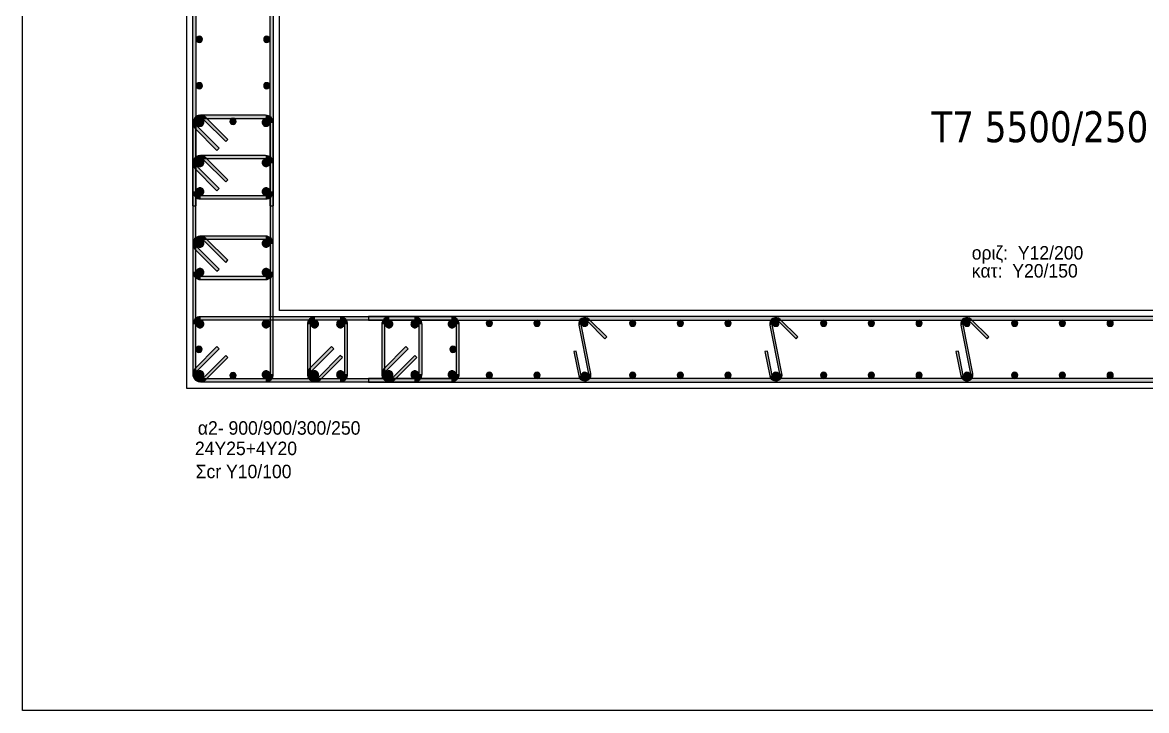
# Model space of a CAD drawing. Header units: millimetres. Extents: x -2171 to 1563, y -1758 to -1505.
# Drawn here: x -951.7 to -933.56, y -1630.29 to -1619.2 of the extents above; entities that cross this region are included whole.
import ezdxf

# ---------------------------------------------------------------- set-up
doc = ezdxf.new("R2010")
doc.units = ezdxf.units.MM
for name, color, linetype in [('-S_TEXT', 3, 'Continuous'), ('Col_Det', 7, 'Continuous'), ('Col_Det_Fill', 7, 'Continuous'), ('pinakaki', 153, 'Continuous')]:
    doc.layers.add(name, color=color, linetype=linetype)
doc.styles.add('S1Arl22_b_934_161', font='arial.ttf', dxfattribs={"width": 0.933629, "height": 0.002175})
doc.styles.get("Standard").update_dxf_attribs({"font": 'tahoma.ttf'})

msp = doc.modelspace()

# ---------------------------------------------------------------- hatches: boundary and pattern name
at = {"layer": 'Col_Det_Fill'}
for color, points in [(252, [(-948.8983, -1611.5299), (-948.9583, -1611.5299), (-948.9583, -1622.1537), (-948.8983, -1622.1537)]), (252, [(-947.7083, -1622.1537), (-947.6483, -1622.1537), (-947.6483, -1611.5299), (-947.7083, -1611.5299)]), (133, [(-948.8483, -1619.5165, 0.4142136), (-948.7983, -1619.4665, 0.4142136), (-948.8483, -1619.4165, 0.4142136), (-948.8983, -1619.4665, 0.4142136)]), (133, [(-947.7583, -1619.5165, 0.4142136), (-947.7083, -1619.4665, 0.4142136), (-947.7583, -1619.4165, 0.4142136), (-947.8083, -1619.4665, 0.4142136)]), (133, [(-948.8483, -1620.2664, 0.4142136), (-948.7983, -1620.2164, 0.4142136), (-948.8483, -1620.1664, 0.4142136), (-948.8983, -1620.2164, 0.4142136)]), (133, [(-947.7583, -1620.2664, 0.4142136), (-947.7083, -1620.2164, 0.4142136), (-947.7583, -1620.1664, 0.4142136), (-947.8083, -1620.2164, 0.4142136)]), (252, [(-948.7753, -1620.7638), (-948.74, -1620.7284, 0.6681786), (-948.9533, -1620.8168), (-948.9033, -1620.8168, -0.6681786)]), (252, [(-948.8283, -1620.7418), (-948.8283, -1620.6918, 0.6681786), (-948.9167, -1620.9052), (-948.8814, -1620.8698, -0.6681786)]), (56, [(-948.8997, -1620.808, 0.4142136), (-948.8372, -1620.8705, 0.4142136), (-948.7747, -1620.808, 0.4142136), (-948.8372, -1620.7455, 0.4142136)]), (252, [(-947.7783, -1620.7418), (-947.7783, -1620.6918), (-948.8283, -1620.6918), (-948.8283, -1620.7418)]), (252, [(-948.4218, -1621.1173), (-948.3864, -1621.082), (-948.74, -1620.7284), (-948.7753, -1620.7638)]), (133, [(-948.3533, -1620.7918, 0.4142136), (-948.3033, -1620.8418, 0.4142136), (-948.2533, -1620.7918, 0.4142136), (-948.3033, -1620.7418, 0.4142136)]), (56, [(-947.832, -1620.808, 0.4142136), (-947.7695, -1620.8705, 0.4142136), (-947.707, -1620.808, 0.4142136), (-947.7695, -1620.7455, 0.4142136)]), (252, [(-947.7033, -1620.8168), (-947.6533, -1620.8168, 0.4142136), (-947.7783, -1620.6918), (-947.7783, -1620.7418, -0.4142136)]), (252, [(-948.9033, -1620.8168), (-948.9533, -1620.8168), (-948.9533, -1624.8668), (-948.9033, -1624.8668)]), (252, [(-948.8814, -1620.8698), (-948.9167, -1620.9052), (-948.5632, -1621.2587), (-948.5278, -1621.2234)]), (252, [(-947.7033, -1624.8668), (-947.6533, -1624.8668), (-947.6533, -1620.8168), (-947.7033, -1620.8168)]), (252, [(-948.7753, -1621.4138), (-948.74, -1621.3784, 0.6681786), (-948.9533, -1621.4668), (-948.9033, -1621.4668, -0.6681786)]), (252, [(-948.8283, -1621.3918), (-948.8283, -1621.3418, 0.6681786), (-948.9167, -1621.5552), (-948.8814, -1621.5198, -0.6681786)]), (252, [(-948.9033, -1621.4668), (-948.9533, -1621.4668), (-948.9533, -1621.9168), (-948.9033, -1621.9168)]), (56, [(-948.8997, -1621.458, 0.4142136), (-948.8372, -1621.5205, 0.4142136), (-948.7747, -1621.458, 0.4142136), (-948.8372, -1621.3955, 0.4142136)]), (252, [(-947.7783, -1621.3918), (-947.7783, -1621.3418), (-948.8283, -1621.3418), (-948.8283, -1621.3918)]), (252, [(-948.4218, -1621.7673), (-948.3864, -1621.732), (-948.74, -1621.3784), (-948.7753, -1621.4138)]), (56, [(-947.832, -1621.458, 0.4142136), (-947.7695, -1621.5205, 0.4142136), (-947.707, -1621.458, 0.4142136), (-947.7695, -1621.3955, 0.4142136)]), (252, [(-947.7033, -1621.4668), (-947.6533, -1621.4668, 0.4142136), (-947.7783, -1621.3418), (-947.7783, -1621.3918, -0.4142136)]), (252, [(-947.7033, -1621.9168), (-947.6533, -1621.9168), (-947.6533, -1621.4668), (-947.7033, -1621.4668)]), (252, [(-948.8814, -1621.5198), (-948.9167, -1621.5552), (-948.5632, -1621.9087), (-948.5278, -1621.8734)]), (252, [(-948.9033, -1621.9168), (-948.9533, -1621.9168, 0.4142136), (-948.8283, -1622.0418), (-948.8283, -1621.9918, -0.4142136)]), (56, [(-948.8997, -1621.9256, 0.4142136), (-948.8372, -1621.9881, 0.4142136), (-948.7747, -1621.9256, 0.4142136), (-948.8372, -1621.8631, 0.4142136)]), (252, [(-948.8283, -1621.9918), (-948.8283, -1622.0418), (-947.7783, -1622.0418), (-947.7783, -1621.9918)]), (56, [(-947.832, -1621.9256, 0.4142136), (-947.7695, -1621.9881, 0.4142136), (-947.707, -1621.9256, 0.4142136), (-947.7695, -1621.8631, 0.4142136)]), (252, [(-947.7783, -1621.9918), (-947.7783, -1622.0418, 0.4142136), (-947.6533, -1621.9168), (-947.7033, -1621.9168, -0.4142136)]), (252, [(-948.7753, -1622.7138), (-948.74, -1622.6784, 0.6681786), (-948.9533, -1622.7668), (-948.9033, -1622.7668, -0.6681786)]), (252, [(-948.8283, -1622.6918), (-948.8283, -1622.6418, 0.6681786), (-948.9167, -1622.8552), (-948.8814, -1622.8198, -0.6681786)]), (56, [(-948.8997, -1622.758, 0.4142136), (-948.8372, -1622.8205, 0.4142136), (-948.7747, -1622.758, 0.4142136), (-948.8372, -1622.6955, 0.4142136)]), (252, [(-947.7783, -1622.6918), (-947.7783, -1622.6418), (-948.8283, -1622.6418), (-948.8283, -1622.6918)]), (252, [(-948.4218, -1623.0673), (-948.3864, -1623.032), (-948.74, -1622.6784), (-948.7753, -1622.7138)]), (56, [(-947.832, -1622.758, 0.4142136), (-947.7695, -1622.8205, 0.4142136), (-947.707, -1622.758, 0.4142136), (-947.7695, -1622.6955, 0.4142136)]), (252, [(-947.7033, -1622.7668), (-947.6533, -1622.7668, 0.4142136), (-947.7783, -1622.6418), (-947.7783, -1622.6918, -0.4142136)]), (252, [(-948.9033, -1622.7668), (-948.9533, -1622.7668), (-948.9533, -1623.2168), (-948.9033, -1623.2168)]), (252, [(-948.8814, -1622.8198), (-948.9167, -1622.8552), (-948.5632, -1623.2087), (-948.5278, -1623.1734)]), (252, [(-947.7033, -1623.2168), (-947.6533, -1623.2168), (-947.6533, -1622.7668), (-947.7033, -1622.7668)]), (252, [(-948.9033, -1623.2168), (-948.9533, -1623.2168, 0.4142136), (-948.8283, -1623.3418), (-948.8283, -1623.2918, -0.4142136)]), (56, [(-948.8997, -1623.2256, 0.4142136), (-948.8372, -1623.2881, 0.4142136), (-948.7747, -1623.2256, 0.4142136), (-948.8372, -1623.1631, 0.4142136)]), (56, [(-947.832, -1623.2256, 0.4142136), (-947.7695, -1623.2881, 0.4142136), (-947.707, -1623.2256, 0.4142136), (-947.7695, -1623.1631, 0.4142136)]), (252, [(-947.7783, -1623.2918), (-947.7783, -1623.3418, 0.4142136), (-947.6533, -1623.2168), (-947.7033, -1623.2168, -0.4142136)]), (252, [(-948.8283, -1623.2918), (-948.8283, -1623.3418), (-947.7783, -1623.3418), (-947.7783, -1623.2918)]), (252, [(-948.8283, -1623.9918), (-948.8283, -1623.9418, 0.4142136), (-948.9533, -1624.0668), (-948.9033, -1624.0668, -0.4142136)]), (56, [(-948.8997, -1624.058, 0.4142136), (-948.8372, -1624.1205, 0.4142136), (-948.7747, -1624.058, 0.4142136), (-948.8372, -1623.9955, 0.4142136)]), (252, [(-944.7783, -1623.9918), (-944.7783, -1623.9418), (-948.8283, -1623.9418), (-948.8283, -1623.9918)]), (56, [(-947.832, -1624.058, 0.4142136), (-947.7695, -1624.1205, 0.4142136), (-947.707, -1624.058, 0.4142136), (-947.7695, -1623.9955, 0.4142136)]), (252, [(-946.9783, -1623.9918), (-946.9783, -1623.9418, 0.4142136), (-947.1033, -1624.0668), (-947.0533, -1624.0668, -0.4142136)]), (56, [(-947.0497, -1624.058, 0.4142136), (-946.9872, -1624.1205, 0.4142136), (-946.9247, -1624.058, 0.4142136), (-946.9872, -1623.9955, 0.4142136)]), (252, [(-946.5783, -1623.9918), (-946.5783, -1623.9418), (-946.9783, -1623.9418), (-946.9783, -1623.9918)]), (56, [(-946.632, -1624.058, 0.4142136), (-946.5695, -1624.1205, 0.4142136), (-946.507, -1624.058, 0.4142136), (-946.5695, -1623.9955, 0.4142136)]), (252, [(-946.5033, -1624.0668), (-946.4533, -1624.0668, 0.4142136), (-946.5783, -1623.9418), (-946.5783, -1623.9918, -0.4142136)]), (252, [(-924.4914, -1623.9968), (-924.4914, -1623.9368), (-946.1153, -1623.9368), (-946.1153, -1623.9968)]), (252, [(-945.7783, -1623.9918), (-945.7783, -1623.9418, 0.4142136), (-945.9033, -1624.0668), (-945.8533, -1624.0668, -0.4142136)]), (56, [(-945.8497, -1624.058, 0.4142136), (-945.7872, -1624.1205, 0.4142136), (-945.7247, -1624.058, 0.4142136), (-945.7872, -1623.9955, 0.4142136)]), (252, [(-945.3783, -1623.9918), (-945.3783, -1623.9418), (-945.7783, -1623.9418), (-945.7783, -1623.9918)]), (56, [(-945.432, -1624.058, 0.4142136), (-945.3695, -1624.1205, 0.4142136), (-945.307, -1624.058, 0.4142136), (-945.3695, -1623.9955, 0.4142136)]), (252, [(-945.3033, -1624.0668), (-945.2533, -1624.0668, 0.4142136), (-945.3783, -1623.9418), (-945.3783, -1623.9918, -0.4142136)]), (56, [(-944.832, -1624.058, 0.4142136), (-944.7695, -1624.1205, 0.4142136), (-944.707, -1624.058, 0.4142136), (-944.7695, -1623.9955, 0.4142136)]), (252, [(-944.7033, -1624.0668), (-944.6533, -1624.0668, 0.4142136), (-944.7783, -1623.9418), (-944.7783, -1623.9918, -0.4142136)]), (133, [(-944.2174, -1624.0468, 0.4142136), (-944.1674, -1624.0968, 0.4142136), (-944.1174, -1624.0468, 0.4142136), (-944.1674, -1623.9968, 0.4142136)]), (133, [(-943.4467, -1624.0468, 0.4142136), (-943.3967, -1624.0968, 0.4142136), (-943.3467, -1624.0468, 0.4142136), (-943.3967, -1623.9968, 0.4142136)]), (252, [(-942.7239, -1624.0763), (-942.6847, -1624.0685, -0.741663), (-942.5834, -1624.0144), (-942.5552, -1623.9861, 0.741663)]), (133, [(-942.6759, -1624.0468, 0.4142136), (-942.6259, -1624.0968, 0.4142136), (-942.5759, -1624.0468, 0.4142136), (-942.6259, -1623.9968, 0.4142136)]), (252, [(-942.5552, -1623.9861), (-942.5834, -1624.0144), (-942.3006, -1624.2972), (-942.2723, -1624.2689)]), (133, [(-941.9051, -1624.0468, 0.4142136), (-941.8551, -1624.0968, 0.4142136), (-941.8051, -1624.0468, 0.4142136), (-941.8551, -1623.9968, 0.4142136)]), (133, [(-941.1343, -1624.0468, 0.4142136), (-941.0843, -1624.0968, 0.4142136), (-941.0343, -1624.0468, 0.4142136), (-941.0843, -1623.9968, 0.4142136)]), (133, [(-940.3635, -1624.0468, 0.4142136), (-940.3135, -1624.0968, 0.4142136), (-940.2635, -1624.0468, 0.4142136), (-940.3135, -1623.9968, 0.4142136)]), (252, [(-939.6408, -1624.0763), (-939.6015, -1624.0685, -0.741663), (-939.5003, -1624.0144), (-939.472, -1623.9861, 0.741663)]), (133, [(-939.5927, -1624.0468, 0.4142136), (-939.5427, -1624.0968, 0.4142136), (-939.4927, -1624.0468, 0.4142136), (-939.5427, -1623.9968, 0.4142136)]), (252, [(-939.472, -1623.9861), (-939.5003, -1624.0144), (-939.2174, -1624.2972), (-939.1891, -1624.2689)]), (133, [(-938.8219, -1624.0468, 0.4142136), (-938.7719, -1624.0968, 0.4142136), (-938.7219, -1624.0468, 0.4142136), (-938.7719, -1623.9968, 0.4142136)]), (133, [(-938.0511, -1624.0468, 0.4142136), (-938.0011, -1624.0968, 0.4142136), (-937.9511, -1624.0468, 0.4142136), (-938.0011, -1623.9968, 0.4142136)]), (133, [(-937.2803, -1624.0468, 0.4142136), (-937.2303, -1624.0968, 0.4142136), (-937.1803, -1624.0468, 0.4142136), (-937.2303, -1623.9968, 0.4142136)]), (252, [(-936.5576, -1624.0763), (-936.5184, -1624.0685, -0.741663), (-936.4171, -1624.0144), (-936.3888, -1623.9861, 0.741663)]), (133, [(-936.5095, -1624.0468, 0.4142136), (-936.4595, -1624.0968, 0.4142136), (-936.4095, -1624.0468, 0.4142136), (-936.4595, -1623.9968, 0.4142136)]), (252, [(-936.3888, -1623.9861), (-936.4171, -1624.0144), (-936.1343, -1624.2972), (-936.106, -1624.2689)]), (133, [(-935.7387, -1624.0468, 0.4142136), (-935.6887, -1624.0968, 0.4142136), (-935.6387, -1624.0468, 0.4142136), (-935.6887, -1623.9968, 0.4142136)]), (133, [(-934.9679, -1624.0468, 0.4142136), (-934.9179, -1624.0968, 0.4142136), (-934.8679, -1624.0468, 0.4142136), (-934.9179, -1623.9968, 0.4142136)]), (133, [(-934.1972, -1624.0468, 0.4142136), (-934.1472, -1624.0968, 0.4142136), (-934.0972, -1624.0468, 0.4142136), (-934.1472, -1623.9968, 0.4142136)]), (252, [(-948.9033, -1624.0668), (-948.9533, -1624.0668), (-948.9533, -1624.8668), (-948.9033, -1624.8668)]), (252, [(-947.0533, -1624.0668), (-947.1033, -1624.0668), (-947.1033, -1624.8668), (-947.0533, -1624.8668)]), (252, [(-946.5033, -1624.8668), (-946.4533, -1624.8668), (-946.4533, -1624.0668), (-946.5033, -1624.0668)]), (252, [(-945.8533, -1624.0668), (-945.9033, -1624.0668), (-945.9033, -1624.8668), (-945.8533, -1624.8668)]), (252, [(-945.3033, -1624.8668), (-945.2533, -1624.8668), (-945.2533, -1624.0668), (-945.3033, -1624.0668)]), (252, [(-944.7033, -1624.8668), (-944.6533, -1624.8668), (-944.6533, -1624.0668), (-944.7033, -1624.0668)]), (252, [(-942.567, -1624.8651), (-942.5278, -1624.8573), (-942.6847, -1624.0685), (-942.7239, -1624.0763)]), (252, [(-939.4838, -1624.8651), (-939.4446, -1624.8573), (-939.6015, -1624.0685), (-939.6408, -1624.0763)]), (252, [(-936.4007, -1624.8651), (-936.3615, -1624.8573), (-936.5184, -1624.0685), (-936.5576, -1624.0763)]), (252, [(-948.5278, -1624.4602), (-948.5632, -1624.4249), (-948.9167, -1624.7784), (-948.8814, -1624.8138)]), (133, [(-948.9033, -1624.4668, 0.4142136), (-948.8533, -1624.5168, 0.4142136), (-948.8033, -1624.4668, 0.4142136), (-948.8533, -1624.4168, 0.4142136)]), (252, [(-946.6778, -1624.4602), (-946.7132, -1624.4249), (-947.0667, -1624.7784), (-947.0314, -1624.8138)]), (252, [(-945.4778, -1624.4602), (-945.5132, -1624.4249), (-945.8667, -1624.7784), (-945.8314, -1624.8138)]), (133, [(-944.8033, -1624.4668, 0.4142136), (-944.7533, -1624.5168, 0.4142136), (-944.7033, -1624.4668, 0.4142136), (-944.7533, -1624.4168, 0.4142136)]), (252, [(-942.7628, -1624.4962), (-942.802, -1624.504), (-942.7239, -1624.8963), (-942.6847, -1624.8885)]), (252, [(-939.6796, -1624.4962), (-939.7188, -1624.504), (-939.6408, -1624.8963), (-939.6015, -1624.8885)]), (252, [(-936.5964, -1624.4962), (-936.6357, -1624.504), (-936.5576, -1624.8963), (-936.5184, -1624.8885)]), (252, [(-948.7753, -1624.9198), (-948.74, -1624.9552), (-948.3864, -1624.6016), (-948.4218, -1624.5663)]), (252, [(-946.9253, -1624.9198), (-946.89, -1624.9552), (-946.5364, -1624.6016), (-946.5718, -1624.5663)]), (252, [(-945.7253, -1624.9198), (-945.69, -1624.9552), (-945.3364, -1624.6016), (-945.3718, -1624.5663)]), (252, [(-948.8814, -1624.8138), (-948.9167, -1624.7784, 0.6681786), (-948.8283, -1624.9918), (-948.8283, -1624.9418, -0.6681786)]), (252, [(-948.9033, -1624.8668), (-948.9533, -1624.8668, 0.6681786), (-948.74, -1624.9552), (-948.7753, -1624.9198, -0.6681786)]), (252, [(-948.9033, -1624.8668), (-948.9533, -1624.8668, 0.4142136), (-948.8283, -1624.9918), (-948.8283, -1624.9418, -0.4142136)]), (56, [(-948.8997, -1624.8756, 0.4142136), (-948.8372, -1624.9381, 0.4142136), (-948.7747, -1624.8756, 0.4142136), (-948.8372, -1624.8131, 0.4142136)]), (133, [(-948.3533, -1624.8918, 0.4142136), (-948.3033, -1624.9418, 0.4142136), (-948.2533, -1624.8918, 0.4142136), (-948.3033, -1624.8418, 0.4142136)]), (56, [(-947.832, -1624.8756, 0.4142136), (-947.7695, -1624.9381, 0.4142136), (-947.707, -1624.8756, 0.4142136), (-947.7695, -1624.8131, 0.4142136)]), (252, [(-947.7783, -1624.9418), (-947.7783, -1624.9918, 0.4142136), (-947.6533, -1624.8668), (-947.7033, -1624.8668, -0.4142136)]), (252, [(-947.0314, -1624.8138), (-947.0667, -1624.7784, 0.6681786), (-946.9783, -1624.9918), (-946.9783, -1624.9418, -0.6681786)]), (252, [(-947.0533, -1624.8668), (-947.1033, -1624.8668, 0.6681786), (-946.89, -1624.9552), (-946.9253, -1624.9198, -0.6681786)]), (56, [(-947.0497, -1624.8756, 0.4142136), (-946.9872, -1624.9381, 0.4142136), (-946.9247, -1624.8756, 0.4142136), (-946.9872, -1624.8131, 0.4142136)]), (56, [(-946.632, -1624.8756, 0.4142136), (-946.5695, -1624.9381, 0.4142136), (-946.507, -1624.8756, 0.4142136), (-946.5695, -1624.8131, 0.4142136)]), (252, [(-946.5783, -1624.9418), (-946.5783, -1624.9918, 0.4142136), (-946.4533, -1624.8668), (-946.5033, -1624.8668, -0.4142136)]), (252, [(-945.8314, -1624.8138), (-945.8667, -1624.7784, 0.6681786), (-945.7783, -1624.9918), (-945.7783, -1624.9418, -0.6681786)]), (252, [(-945.8533, -1624.8668), (-945.9033, -1624.8668, 0.6681786), (-945.69, -1624.9552), (-945.7253, -1624.9198, -0.6681786)]), (56, [(-945.8497, -1624.8756, 0.4142136), (-945.7872, -1624.9381, 0.4142136), (-945.7247, -1624.8756, 0.4142136), (-945.7872, -1624.8131, 0.4142136)]), (56, [(-945.432, -1624.8756, 0.4142136), (-945.3695, -1624.9381, 0.4142136), (-945.307, -1624.8756, 0.4142136), (-945.3695, -1624.8131, 0.4142136)]), (252, [(-945.3783, -1624.9418), (-945.3783, -1624.9918, 0.4142136), (-945.2533, -1624.8668), (-945.3033, -1624.8668, -0.4142136)]), (56, [(-944.832, -1624.8756, 0.4142136), (-944.7695, -1624.9381, 0.4142136), (-944.707, -1624.8756, 0.4142136), (-944.7695, -1624.8131, 0.4142136)]), (252, [(-944.7783, -1624.9418), (-944.7783, -1624.9918, 0.4142136), (-944.6533, -1624.8668), (-944.7033, -1624.8668, -0.4142136)]), (133, [(-944.2174, -1624.8868, 0.4142136), (-944.1674, -1624.9368, 0.4142136), (-944.1174, -1624.8868, 0.4142136), (-944.1674, -1624.8368, 0.4142136)]), (133, [(-943.4467, -1624.8868, 0.4142136), (-943.3967, -1624.9368, 0.4142136), (-943.3467, -1624.8868, 0.4142136), (-943.3967, -1624.8368, 0.4142136)]), (252, [(-942.6847, -1624.8885), (-942.7239, -1624.8963, 1), (-942.5278, -1624.8573), (-942.567, -1624.8651, -1)]), (133, [(-942.6759, -1624.8868, 0.4142136), (-942.6259, -1624.9368, 0.4142136), (-942.5759, -1624.8868, 0.4142136), (-942.6259, -1624.8368, 0.4142136)]), (133, [(-941.9051, -1624.8868, 0.4142136), (-941.8551, -1624.9368, 0.4142136), (-941.8051, -1624.8868, 0.4142136), (-941.8551, -1624.8368, 0.4142136)]), (133, [(-941.1343, -1624.8868, 0.4142136), (-941.0843, -1624.9368, 0.4142136), (-941.0343, -1624.8868, 0.4142136), (-941.0843, -1624.8368, 0.4142136)]), (133, [(-940.3635, -1624.8868, 0.4142136), (-940.3135, -1624.9368, 0.4142136), (-940.2635, -1624.8868, 0.4142136), (-940.3135, -1624.8368, 0.4142136)]), (252, [(-939.6015, -1624.8885), (-939.6408, -1624.8963, 1), (-939.4446, -1624.8573), (-939.4838, -1624.8651, -1)]), (133, [(-939.5927, -1624.8868, 0.4142136), (-939.5427, -1624.9368, 0.4142136), (-939.4927, -1624.8868, 0.4142136), (-939.5427, -1624.8368, 0.4142136)]), (133, [(-938.8219, -1624.8868, 0.4142136), (-938.7719, -1624.9368, 0.4142136), (-938.7219, -1624.8868, 0.4142136), (-938.7719, -1624.8368, 0.4142136)]), (133, [(-938.0511, -1624.8868, 0.4142136), (-938.0011, -1624.9368, 0.4142136), (-937.9511, -1624.8868, 0.4142136), (-938.0011, -1624.8368, 0.4142136)]), (133, [(-937.2803, -1624.8868, 0.4142136), (-937.2303, -1624.9368, 0.4142136), (-937.1803, -1624.8868, 0.4142136), (-937.2303, -1624.8368, 0.4142136)]), (252, [(-936.5184, -1624.8885), (-936.5576, -1624.8963, 1), (-936.3615, -1624.8573), (-936.4007, -1624.8651, -1)]), (133, [(-936.5095, -1624.8868, 0.4142136), (-936.4595, -1624.9368, 0.4142136), (-936.4095, -1624.8868, 0.4142136), (-936.4595, -1624.8368, 0.4142136)]), (133, [(-935.7387, -1624.8868, 0.4142136), (-935.6887, -1624.9368, 0.4142136), (-935.6387, -1624.8868, 0.4142136), (-935.6887, -1624.8368, 0.4142136)]), (133, [(-934.9679, -1624.8868, 0.4142136), (-934.9179, -1624.9368, 0.4142136), (-934.8679, -1624.8868, 0.4142136), (-934.9179, -1624.8368, 0.4142136)]), (133, [(-934.1972, -1624.8868, 0.4142136), (-934.1472, -1624.9368, 0.4142136), (-934.0972, -1624.8868, 0.4142136), (-934.1472, -1624.8368, 0.4142136)]), (252, [(-948.8283, -1624.9418), (-948.8283, -1624.9918), (-944.7783, -1624.9918), (-944.7783, -1624.9418)]), (252, [(-948.8283, -1624.9418), (-948.8283, -1624.9918), (-947.7783, -1624.9918), (-947.7783, -1624.9418)]), (252, [(-946.9783, -1624.9418), (-946.9783, -1624.9918), (-946.5783, -1624.9918), (-946.5783, -1624.9418)]), (252, [(-946.1153, -1624.9368), (-946.1153, -1624.9968), (-924.4914, -1624.9968), (-924.4914, -1624.9368)]), (252, [(-945.7783, -1624.9418), (-945.7783, -1624.9918), (-945.3783, -1624.9918), (-945.3783, -1624.9418)])]:
    msp.add_hatch(color=color, dxfattribs=at).paths.add_polyline_path(points)

# ---------------------------------------------------------------- linework, layer by layer
at = {"layer": '-S_TEXT', "ltscale": 5}
msp.add_lwpolyline([(-951.7016, -1590.2497), (-893.5541, -1590.2497), (-893.5541, -1630.2944), (-951.7016, -1630.2944)], close=True, dxfattribs=at)
at = {"layer": 'Col_Det', "color": 7}
for points in [[(-949.0533, -1608.5918), (-949.0533, -1625.0918)], [(-947.5533, -1623.8418), (-947.5533, -1608.5918)], [(-948.9583, -1611.5299), (-948.9583, -1622.1537)], [(-948.8983, -1622.1537), (-948.8983, -1611.5299)], [(-947.7083, -1611.5299), (-947.7083, -1622.1537)], [(-947.6483, -1622.1537), (-947.6483, -1611.5299)], [(-947.7783, -1620.6918), (-948.8283, -1620.6918)], [(-948.8283, -1620.7418), (-947.7783, -1620.7418)], [(-948.3864, -1621.082), (-948.74, -1620.7284)], [(-948.9533, -1620.8168), (-948.9533, -1624.8668)], [(-948.9167, -1620.9052), (-948.5632, -1621.2587)], [(-948.9033, -1624.8668), (-948.9033, -1620.8168)], [(-948.5278, -1621.2234), (-948.8814, -1620.8698)], [(-948.7753, -1620.7638), (-948.4218, -1621.1173)], [(-947.7033, -1620.8168), (-947.7033, -1624.8668)], [(-947.6533, -1624.8668), (-947.6533, -1620.8168)], [(-948.4218, -1621.1173), (-948.3864, -1621.082)], [(-948.5632, -1621.2587), (-948.5278, -1621.2234)], [(-948.9533, -1621.4668), (-948.9533, -1621.9168)], [(-948.9033, -1621.9168), (-948.9033, -1621.4668)], [(-947.7783, -1621.3418), (-948.8283, -1621.3418)], [(-948.8283, -1621.3918), (-947.7783, -1621.3918)], [(-948.7753, -1621.4138), (-948.4218, -1621.7673)], [(-948.3864, -1621.732), (-948.74, -1621.3784)], [(-947.7033, -1621.4668), (-947.7033, -1621.9168)], [(-947.6533, -1621.9168), (-947.6533, -1621.4668)], [(-948.9167, -1621.5552), (-948.5632, -1621.9087)], [(-948.5278, -1621.8734), (-948.8814, -1621.5198)], [(-948.4218, -1621.7673), (-948.3864, -1621.732)], [(-947.7783, -1621.9918), (-948.8283, -1621.9918)], [(-948.5632, -1621.9087), (-948.5278, -1621.8734)], [(-948.9583, -1622.1537), (-948.8983, -1622.1537)], [(-948.8283, -1622.0418), (-947.7783, -1622.0418)], [(-947.7083, -1622.1537), (-947.6483, -1622.1537)], [(-947.7783, -1622.6418), (-948.8283, -1622.6418)], [(-948.8283, -1622.6918), (-947.7783, -1622.6918)], [(-948.7753, -1622.7138), (-948.4218, -1623.0673)], [(-948.3864, -1623.032), (-948.74, -1622.6784)], [(-948.9533, -1622.7668), (-948.9533, -1623.2168)], [(-948.9167, -1622.8552), (-948.5632, -1623.2087)], [(-948.9033, -1623.2168), (-948.9033, -1622.7668)], [(-948.5278, -1623.1734), (-948.8814, -1622.8198)], [(-947.7033, -1622.7668), (-947.7033, -1623.2168)], [(-947.6533, -1623.2168), (-947.6533, -1622.7668)], [(-948.4218, -1623.0673), (-948.3864, -1623.032)], [(-948.5632, -1623.2087), (-948.5278, -1623.1734)], [(-947.7783, -1623.2918), (-948.8283, -1623.2918)], [(-948.8283, -1623.3418), (-947.7783, -1623.3418)], [(-944.7783, -1623.9418), (-948.8283, -1623.9418)], [(-948.8283, -1623.9918), (-944.7783, -1623.9918)], [(-921.5533, -1623.8418), (-947.5533, -1623.8418)], [(-946.5783, -1623.9418), (-946.9783, -1623.9418)], [(-946.9783, -1623.9918), (-946.5783, -1623.9918)], [(-924.4914, -1623.9368), (-946.1153, -1623.9368)], [(-946.1153, -1623.9368), (-946.1153, -1623.9968)], [(-946.1153, -1623.9968), (-924.4914, -1623.9968)], [(-945.3783, -1623.9418), (-945.7783, -1623.9418)], [(-945.7783, -1623.9918), (-945.3783, -1623.9918)], [(-942.2723, -1624.2689), (-942.5552, -1623.9861)], [(-939.1891, -1624.2689), (-939.472, -1623.9861)], [(-936.106, -1624.2689), (-936.3888, -1623.9861)], [(-948.9533, -1624.0668), (-948.9533, -1624.8668)], [(-948.9033, -1624.8668), (-948.9033, -1624.0668)], [(-947.1033, -1624.0668), (-947.1033, -1624.8668)], [(-947.0533, -1624.8668), (-947.0533, -1624.0668)], [(-946.5033, -1624.0668), (-946.5033, -1624.8668)], [(-946.4533, -1624.8668), (-946.4533, -1624.0668)], [(-945.9033, -1624.0668), (-945.9033, -1624.8668)], [(-945.8533, -1624.8668), (-945.8533, -1624.0668)], [(-945.3033, -1624.0668), (-945.3033, -1624.8668)], [(-945.2533, -1624.8668), (-945.2533, -1624.0668)], [(-944.7033, -1624.0668), (-944.7033, -1624.8668)], [(-944.6533, -1624.8668), (-944.6533, -1624.0668)], [(-942.7239, -1624.0763), (-942.567, -1624.8651)], [(-942.5278, -1624.8573), (-942.6847, -1624.0685)], [(-942.5834, -1624.0144), (-942.3006, -1624.2972)], [(-939.6408, -1624.0763), (-939.4838, -1624.8651)], [(-939.4446, -1624.8573), (-939.6015, -1624.0685)], [(-939.5003, -1624.0144), (-939.2174, -1624.2972)], [(-936.5576, -1624.0763), (-936.4007, -1624.8651)], [(-936.3615, -1624.8573), (-936.5184, -1624.0685)], [(-936.4171, -1624.0144), (-936.1343, -1624.2972)], [(-942.3006, -1624.2972), (-942.2723, -1624.2689)], [(-939.2174, -1624.2972), (-939.1891, -1624.2689)], [(-936.1343, -1624.2972), (-936.106, -1624.2689)], [(-948.5632, -1624.4249), (-948.9167, -1624.7784)], [(-948.8814, -1624.8138), (-948.5278, -1624.4602)], [(-948.5278, -1624.4602), (-948.5632, -1624.4249)], [(-946.7132, -1624.4249), (-947.0667, -1624.7784)], [(-947.0314, -1624.8138), (-946.6778, -1624.4602)], [(-946.6778, -1624.4602), (-946.7132, -1624.4249)], [(-945.5132, -1624.4249), (-945.8667, -1624.7784)], [(-945.8314, -1624.8138), (-945.4778, -1624.4602)], [(-945.4778, -1624.4602), (-945.5132, -1624.4249)], [(-942.7628, -1624.4962), (-942.802, -1624.504)], [(-942.802, -1624.504), (-942.7239, -1624.8963)], [(-942.6847, -1624.8885), (-942.7628, -1624.4962)], [(-939.6796, -1624.4962), (-939.7188, -1624.504)], [(-939.7188, -1624.504), (-939.6408, -1624.8963)], [(-939.6015, -1624.8885), (-939.6796, -1624.4962)], [(-936.5964, -1624.4962), (-936.6357, -1624.504)], [(-936.6357, -1624.504), (-936.5576, -1624.8963)], [(-936.5184, -1624.8885), (-936.5964, -1624.4962)], [(-948.4218, -1624.5663), (-948.7753, -1624.9198)], [(-948.74, -1624.9552), (-948.3864, -1624.6016)], [(-948.3864, -1624.6016), (-948.4218, -1624.5663)], [(-946.5718, -1624.5663), (-946.9253, -1624.9198)], [(-946.89, -1624.9552), (-946.5364, -1624.6016)], [(-946.5364, -1624.6016), (-946.5718, -1624.5663)], [(-945.3718, -1624.5663), (-945.7253, -1624.9198)], [(-945.69, -1624.9552), (-945.3364, -1624.6016)], [(-945.3364, -1624.6016), (-945.3718, -1624.5663)], [(-949.0533, -1625.0918), (-921.5533, -1625.0918)], [(-944.7783, -1624.9418), (-948.8283, -1624.9418)], [(-947.7783, -1624.9418), (-948.8283, -1624.9418)], [(-948.8283, -1624.9918), (-944.7783, -1624.9918)], [(-948.8283, -1624.9918), (-947.7783, -1624.9918)], [(-946.5783, -1624.9418), (-946.9783, -1624.9418)], [(-946.9783, -1624.9918), (-946.5783, -1624.9918)], [(-946.1153, -1624.9368), (-946.1153, -1624.9968)], [(-924.4914, -1624.9368), (-946.1153, -1624.9368)], [(-946.1153, -1624.9968), (-924.4914, -1624.9968)], [(-945.3783, -1624.9418), (-945.7783, -1624.9418)], [(-945.7783, -1624.9918), (-945.3783, -1624.9918)]]:
    msp.add_lwpolyline(points, dxfattribs=at)
for points in [[(-948.8483, -1619.4165, 0.4142136), (-948.8983, -1619.4665, 0.4142136)], [(-948.8983, -1619.4665, 0.4142136), (-948.8483, -1619.5165, 0.4142136)], [(-948.7983, -1619.4665, 0.4142136), (-948.8483, -1619.4165, 0.4142136)], [(-948.8483, -1619.5165, 0.4142136), (-948.7983, -1619.4665, 0.4142136)], [(-947.7583, -1619.4165, 0.4142136), (-947.8083, -1619.4665, 0.4142136)], [(-947.8083, -1619.4665, 0.4142136), (-947.7583, -1619.5165, 0.4142136)], [(-947.7083, -1619.4665, 0.4142136), (-947.7583, -1619.4165, 0.4142136)], [(-947.7583, -1619.5165, 0.4142136), (-947.7083, -1619.4665, 0.4142136)], [(-948.8483, -1620.1664, 0.4142136), (-948.8983, -1620.2164, 0.4142136)], [(-948.7983, -1620.2164, 0.4142136), (-948.8483, -1620.1664, 0.4142136)], [(-947.7583, -1620.1664, 0.4142136), (-947.8083, -1620.2164, 0.4142136)], [(-947.7083, -1620.2164, 0.4142136), (-947.7583, -1620.1664, 0.4142136)], [(-948.8983, -1620.2164, 0.4142136), (-948.8483, -1620.2664, 0.4142136)], [(-948.8483, -1620.2664, 0.4142136), (-948.7983, -1620.2164, 0.4142136)], [(-947.8083, -1620.2164, 0.4142136), (-947.7583, -1620.2664, 0.4142136)], [(-947.7583, -1620.2664, 0.4142136), (-947.7083, -1620.2164, 0.4142136)], [(-948.74, -1620.7284, 0.6681786), (-948.9533, -1620.8168)], [(-948.8283, -1620.6918, 0.6681786), (-948.9167, -1620.9052)], [(-948.9033, -1620.8168, -0.6681786), (-948.7753, -1620.7638, -0.6681786)], [(-948.8814, -1620.8698, -0.6681786), (-948.8283, -1620.7418, -0.6681786)], [(-948.8372, -1620.7455, 0.4142136), (-948.8997, -1620.808, 0.4142136)], [(-948.7747, -1620.808, 0.4142136), (-948.8372, -1620.7455, 0.4142136)], [(-948.3033, -1620.7418, 0.4142136), (-948.3533, -1620.7918, 0.4142136)], [(-948.2533, -1620.7918, 0.4142136), (-948.3033, -1620.7418, 0.4142136)], [(-947.7695, -1620.7455, 0.4142136), (-947.832, -1620.808, 0.4142136)], [(-947.6533, -1620.8168, 0.4142136), (-947.7783, -1620.6918)], [(-947.7783, -1620.7418, -0.4142136), (-947.7033, -1620.8168, -0.4142136)], [(-947.707, -1620.808, 0.4142136), (-947.7695, -1620.7455, 0.4142136)], [(-948.8997, -1620.808, 0.4142136), (-948.8372, -1620.8705, 0.4142136)], [(-948.8372, -1620.8705, 0.4142136), (-948.7747, -1620.808, 0.4142136)], [(-948.3533, -1620.7918, 0.4142136), (-948.3033, -1620.8418, 0.4142136)], [(-948.3033, -1620.8418, 0.4142136), (-948.2533, -1620.7918, 0.4142136)], [(-947.832, -1620.808, 0.4142136), (-947.7695, -1620.8705, 0.4142136)], [(-947.7695, -1620.8705, 0.4142136), (-947.707, -1620.808, 0.4142136)], [(-948.74, -1621.3784, 0.6681786), (-948.9533, -1621.4668)], [(-948.8283, -1621.3418, 0.6681786), (-948.9167, -1621.5552)], [(-948.9033, -1621.4668, -0.6681786), (-948.7753, -1621.4138, -0.6681786)], [(-948.8814, -1621.5198, -0.6681786), (-948.8283, -1621.3918, -0.6681786)], [(-948.8372, -1621.3955, 0.4142136), (-948.8997, -1621.458, 0.4142136)], [(-948.8997, -1621.458, 0.4142136), (-948.8372, -1621.5205, 0.4142136)], [(-948.7747, -1621.458, 0.4142136), (-948.8372, -1621.3955, 0.4142136)], [(-948.8372, -1621.5205, 0.4142136), (-948.7747, -1621.458, 0.4142136)], [(-947.7695, -1621.3955, 0.4142136), (-947.832, -1621.458, 0.4142136)], [(-947.832, -1621.458, 0.4142136), (-947.7695, -1621.5205, 0.4142136)], [(-947.6533, -1621.4668, 0.4142136), (-947.7783, -1621.3418)], [(-947.7783, -1621.3918, -0.4142136), (-947.7033, -1621.4668, -0.4142136)], [(-947.707, -1621.458, 0.4142136), (-947.7695, -1621.3955, 0.4142136)], [(-947.7695, -1621.5205, 0.4142136), (-947.707, -1621.458, 0.4142136)], [(-948.9533, -1621.9168, 0.4142136), (-948.8283, -1622.0418)], [(-948.8283, -1621.9918, -0.4142136), (-948.9033, -1621.9168, -0.4142136)], [(-948.8372, -1621.8631, 0.4142136), (-948.8997, -1621.9256, 0.4142136)], [(-948.8997, -1621.9256, 0.4142136), (-948.8372, -1621.9881, 0.4142136)], [(-948.7747, -1621.9256, 0.4142136), (-948.8372, -1621.8631, 0.4142136)], [(-948.8372, -1621.9881, 0.4142136), (-948.7747, -1621.9256, 0.4142136)], [(-947.7695, -1621.8631, 0.4142136), (-947.832, -1621.9256, 0.4142136)], [(-947.832, -1621.9256, 0.4142136), (-947.7695, -1621.9881, 0.4142136)], [(-947.7783, -1622.0418, 0.4142136), (-947.6533, -1621.9168)], [(-947.7033, -1621.9168, -0.4142136), (-947.7783, -1621.9918, -0.4142136)], [(-947.707, -1621.9256, 0.4142136), (-947.7695, -1621.8631, 0.4142136)], [(-947.7695, -1621.9881, 0.4142136), (-947.707, -1621.9256, 0.4142136)], [(-948.74, -1622.6784, 0.6681786), (-948.9533, -1622.7668)], [(-948.8283, -1622.6418, 0.6681786), (-948.9167, -1622.8552)], [(-948.9033, -1622.7668, -0.6681786), (-948.7753, -1622.7138, -0.6681786)], [(-948.8814, -1622.8198, -0.6681786), (-948.8283, -1622.6918, -0.6681786)], [(-948.8372, -1622.6955, 0.4142136), (-948.8997, -1622.758, 0.4142136)], [(-948.7747, -1622.758, 0.4142136), (-948.8372, -1622.6955, 0.4142136)], [(-947.7695, -1622.6955, 0.4142136), (-947.832, -1622.758, 0.4142136)], [(-947.6533, -1622.7668, 0.4142136), (-947.7783, -1622.6418)], [(-947.7783, -1622.6918, -0.4142136), (-947.7033, -1622.7668, -0.4142136)], [(-947.707, -1622.758, 0.4142136), (-947.7695, -1622.6955, 0.4142136)], [(-948.8997, -1622.758, 0.4142136), (-948.8372, -1622.8205, 0.4142136)], [(-948.8372, -1622.8205, 0.4142136), (-948.7747, -1622.758, 0.4142136)], [(-947.832, -1622.758, 0.4142136), (-947.7695, -1622.8205, 0.4142136)], [(-947.7695, -1622.8205, 0.4142136), (-947.707, -1622.758, 0.4142136)], [(-948.9533, -1623.2168, 0.4142136), (-948.8283, -1623.3418)], [(-948.8283, -1623.2918, -0.4142136), (-948.9033, -1623.2168, -0.4142136)], [(-948.8372, -1623.1631, 0.4142136), (-948.8997, -1623.2256, 0.4142136)], [(-948.8997, -1623.2256, 0.4142136), (-948.8372, -1623.2881, 0.4142136)], [(-948.7747, -1623.2256, 0.4142136), (-948.8372, -1623.1631, 0.4142136)], [(-948.8372, -1623.2881, 0.4142136), (-948.7747, -1623.2256, 0.4142136)], [(-947.7695, -1623.1631, 0.4142136), (-947.832, -1623.2256, 0.4142136)], [(-947.832, -1623.2256, 0.4142136), (-947.7695, -1623.2881, 0.4142136)], [(-947.7783, -1623.3418, 0.4142136), (-947.6533, -1623.2168)], [(-947.7033, -1623.2168, -0.4142136), (-947.7783, -1623.2918, -0.4142136)], [(-947.707, -1623.2256, 0.4142136), (-947.7695, -1623.1631, 0.4142136)], [(-947.7695, -1623.2881, 0.4142136), (-947.707, -1623.2256, 0.4142136)], [(-948.8283, -1623.9418, 0.4142136), (-948.9533, -1624.0668)], [(-948.9033, -1624.0668, -0.4142136), (-948.8283, -1623.9918, -0.4142136)], [(-948.8372, -1623.9955, 0.4142136), (-948.8997, -1624.058, 0.4142136)], [(-948.7747, -1624.058, 0.4142136), (-948.8372, -1623.9955, 0.4142136)], [(-947.7695, -1623.9955, 0.4142136), (-947.832, -1624.058, 0.4142136)], [(-947.707, -1624.058, 0.4142136), (-947.7695, -1623.9955, 0.4142136)], [(-946.9783, -1623.9418, 0.4142136), (-947.1033, -1624.0668)], [(-947.0533, -1624.0668, -0.4142136), (-946.9783, -1623.9918, -0.4142136)], [(-946.9872, -1623.9955, 0.4142136), (-947.0497, -1624.058, 0.4142136)], [(-946.9247, -1624.058, 0.4142136), (-946.9872, -1623.9955, 0.4142136)], [(-946.5695, -1623.9955, 0.4142136), (-946.632, -1624.058, 0.4142136)], [(-946.4533, -1624.0668, 0.4142136), (-946.5783, -1623.9418)], [(-946.5783, -1623.9918, -0.4142136), (-946.5033, -1624.0668, -0.4142136)], [(-946.507, -1624.058, 0.4142136), (-946.5695, -1623.9955, 0.4142136)], [(-945.7783, -1623.9418, 0.4142136), (-945.9033, -1624.0668)], [(-945.8533, -1624.0668, -0.4142136), (-945.7783, -1623.9918, -0.4142136)], [(-945.7872, -1623.9955, 0.4142136), (-945.8497, -1624.058, 0.4142136)], [(-945.7247, -1624.058, 0.4142136), (-945.7872, -1623.9955, 0.4142136)], [(-945.3695, -1623.9955, 0.4142136), (-945.432, -1624.058, 0.4142136)], [(-945.2533, -1624.0668, 0.4142136), (-945.3783, -1623.9418)], [(-945.3783, -1623.9918, -0.4142136), (-945.3033, -1624.0668, -0.4142136)], [(-945.307, -1624.058, 0.4142136), (-945.3695, -1623.9955, 0.4142136)], [(-944.7695, -1623.9955, 0.4142136), (-944.832, -1624.058, 0.4142136)], [(-944.6533, -1624.0668, 0.4142136), (-944.7783, -1623.9418)], [(-944.7783, -1623.9918, -0.4142136), (-944.7033, -1624.0668, -0.4142136)], [(-944.707, -1624.058, 0.4142136), (-944.7695, -1623.9955, 0.4142136)], [(-944.1674, -1623.9968, 0.4142136), (-944.2174, -1624.0468, 0.4142136)], [(-944.1174, -1624.0468, 0.4142136), (-944.1674, -1623.9968, 0.4142136)], [(-943.3967, -1623.9968, 0.4142136), (-943.4467, -1624.0468, 0.4142136)], [(-943.3467, -1624.0468, 0.4142136), (-943.3967, -1623.9968, 0.4142136)], [(-942.5552, -1623.9861, 0.741663), (-942.7239, -1624.0763, 0.741663)], [(-942.6847, -1624.0685, -0.741663), (-942.5834, -1624.0144)], [(-942.6259, -1623.9968, 0.4142136), (-942.6759, -1624.0468, 0.4142136)], [(-942.5759, -1624.0468, 0.4142136), (-942.6259, -1623.9968, 0.4142136)], [(-941.8551, -1623.9968, 0.4142136), (-941.9051, -1624.0468, 0.4142136)], [(-941.8051, -1624.0468, 0.4142136), (-941.8551, -1623.9968, 0.4142136)], [(-941.0843, -1623.9968, 0.4142136), (-941.1343, -1624.0468, 0.4142136)], [(-941.0343, -1624.0468, 0.4142136), (-941.0843, -1623.9968, 0.4142136)], [(-940.3135, -1623.9968, 0.4142136), (-940.3635, -1624.0468, 0.4142136)], [(-940.2635, -1624.0468, 0.4142136), (-940.3135, -1623.9968, 0.4142136)], [(-939.472, -1623.9861, 0.741663), (-939.6408, -1624.0763, 0.741663)], [(-939.6015, -1624.0685, -0.741663), (-939.5003, -1624.0144)], [(-939.5427, -1623.9968, 0.4142136), (-939.5927, -1624.0468, 0.4142136)], [(-939.4927, -1624.0468, 0.4142136), (-939.5427, -1623.9968, 0.4142136)], [(-938.7719, -1623.9968, 0.4142136), (-938.8219, -1624.0468, 0.4142136)], [(-938.7219, -1624.0468, 0.4142136), (-938.7719, -1623.9968, 0.4142136)], [(-938.0011, -1623.9968, 0.4142136), (-938.0511, -1624.0468, 0.4142136)], [(-937.9511, -1624.0468, 0.4142136), (-938.0011, -1623.9968, 0.4142136)], [(-937.2303, -1623.9968, 0.4142136), (-937.2803, -1624.0468, 0.4142136)], [(-937.1803, -1624.0468, 0.4142136), (-937.2303, -1623.9968, 0.4142136)], [(-936.3888, -1623.9861, 0.741663), (-936.5576, -1624.0763, 0.741663)], [(-936.5184, -1624.0685, -0.741663), (-936.4171, -1624.0144)], [(-936.4595, -1623.9968, 0.4142136), (-936.5095, -1624.0468, 0.4142136)], [(-936.4095, -1624.0468, 0.4142136), (-936.4595, -1623.9968, 0.4142136)], [(-935.6887, -1623.9968, 0.4142136), (-935.7387, -1624.0468, 0.4142136)], [(-935.6387, -1624.0468, 0.4142136), (-935.6887, -1623.9968, 0.4142136)], [(-934.9179, -1623.9968, 0.4142136), (-934.9679, -1624.0468, 0.4142136)], [(-934.8679, -1624.0468, 0.4142136), (-934.9179, -1623.9968, 0.4142136)], [(-934.1472, -1623.9968, 0.4142136), (-934.1972, -1624.0468, 0.4142136)], [(-934.0972, -1624.0468, 0.4142136), (-934.1472, -1623.9968, 0.4142136)], [(-948.8997, -1624.058, 0.4142136), (-948.8372, -1624.1205, 0.4142136)], [(-948.8372, -1624.1205, 0.4142136), (-948.7747, -1624.058, 0.4142136)], [(-947.832, -1624.058, 0.4142136), (-947.7695, -1624.1205, 0.4142136)], [(-947.7695, -1624.1205, 0.4142136), (-947.707, -1624.058, 0.4142136)], [(-947.0497, -1624.058, 0.4142136), (-946.9872, -1624.1205, 0.4142136)], [(-946.9872, -1624.1205, 0.4142136), (-946.9247, -1624.058, 0.4142136)], [(-946.632, -1624.058, 0.4142136), (-946.5695, -1624.1205, 0.4142136)], [(-946.5695, -1624.1205, 0.4142136), (-946.507, -1624.058, 0.4142136)], [(-945.8497, -1624.058, 0.4142136), (-945.7872, -1624.1205, 0.4142136)], [(-945.7872, -1624.1205, 0.4142136), (-945.7247, -1624.058, 0.4142136)], [(-945.432, -1624.058, 0.4142136), (-945.3695, -1624.1205, 0.4142136)], [(-945.3695, -1624.1205, 0.4142136), (-945.307, -1624.058, 0.4142136)], [(-944.832, -1624.058, 0.4142136), (-944.7695, -1624.1205, 0.4142136)], [(-944.7695, -1624.1205, 0.4142136), (-944.707, -1624.058, 0.4142136)], [(-944.2174, -1624.0468, 0.4142136), (-944.1674, -1624.0968, 0.4142136)], [(-944.1674, -1624.0968, 0.4142136), (-944.1174, -1624.0468, 0.4142136)], [(-943.4467, -1624.0468, 0.4142136), (-943.3967, -1624.0968, 0.4142136)], [(-943.3967, -1624.0968, 0.4142136), (-943.3467, -1624.0468, 0.4142136)], [(-942.6759, -1624.0468, 0.4142136), (-942.6259, -1624.0968, 0.4142136)], [(-942.6259, -1624.0968, 0.4142136), (-942.5759, -1624.0468, 0.4142136)], [(-941.9051, -1624.0468, 0.4142136), (-941.8551, -1624.0968, 0.4142136)], [(-941.8551, -1624.0968, 0.4142136), (-941.8051, -1624.0468, 0.4142136)], [(-941.1343, -1624.0468, 0.4142136), (-941.0843, -1624.0968, 0.4142136)], [(-941.0843, -1624.0968, 0.4142136), (-941.0343, -1624.0468, 0.4142136)], [(-940.3635, -1624.0468, 0.4142136), (-940.3135, -1624.0968, 0.4142136)], [(-940.3135, -1624.0968, 0.4142136), (-940.2635, -1624.0468, 0.4142136)], [(-939.5927, -1624.0468, 0.4142136), (-939.5427, -1624.0968, 0.4142136)], [(-939.5427, -1624.0968, 0.4142136), (-939.4927, -1624.0468, 0.4142136)], [(-938.8219, -1624.0468, 0.4142136), (-938.7719, -1624.0968, 0.4142136)], [(-938.7719, -1624.0968, 0.4142136), (-938.7219, -1624.0468, 0.4142136)], [(-938.0511, -1624.0468, 0.4142136), (-938.0011, -1624.0968, 0.4142136)], [(-938.0011, -1624.0968, 0.4142136), (-937.9511, -1624.0468, 0.4142136)], [(-937.2803, -1624.0468, 0.4142136), (-937.2303, -1624.0968, 0.4142136)], [(-937.2303, -1624.0968, 0.4142136), (-937.1803, -1624.0468, 0.4142136)], [(-936.5095, -1624.0468, 0.4142136), (-936.4595, -1624.0968, 0.4142136)], [(-936.4595, -1624.0968, 0.4142136), (-936.4095, -1624.0468, 0.4142136)], [(-935.7387, -1624.0468, 0.4142136), (-935.6887, -1624.0968, 0.4142136)], [(-935.6887, -1624.0968, 0.4142136), (-935.6387, -1624.0468, 0.4142136)], [(-934.9679, -1624.0468, 0.4142136), (-934.9179, -1624.0968, 0.4142136)], [(-934.9179, -1624.0968, 0.4142136), (-934.8679, -1624.0468, 0.4142136)], [(-934.1972, -1624.0468, 0.4142136), (-934.1472, -1624.0968, 0.4142136)], [(-934.1472, -1624.0968, 0.4142136), (-934.0972, -1624.0468, 0.4142136)], [(-948.8533, -1624.4168, 0.4142136), (-948.9033, -1624.4668, 0.4142136)], [(-948.9033, -1624.4668, 0.4142136), (-948.8533, -1624.5168, 0.4142136)], [(-948.8033, -1624.4668, 0.4142136), (-948.8533, -1624.4168, 0.4142136)], [(-948.8533, -1624.5168, 0.4142136), (-948.8033, -1624.4668, 0.4142136)], [(-944.7533, -1624.4168, 0.4142136), (-944.8033, -1624.4668, 0.4142136)], [(-944.8033, -1624.4668, 0.4142136), (-944.7533, -1624.5168, 0.4142136)], [(-944.7033, -1624.4668, 0.4142136), (-944.7533, -1624.4168, 0.4142136)], [(-944.7533, -1624.5168, 0.4142136), (-944.7033, -1624.4668, 0.4142136)], [(-948.9167, -1624.7784, 0.6681786), (-948.8283, -1624.9918)], [(-948.9533, -1624.8668, 0.6681786), (-948.74, -1624.9552)], [(-948.9533, -1624.8668, 0.4142136), (-948.8283, -1624.9918)], [(-948.8283, -1624.9418, -0.6681786), (-948.8814, -1624.8138, -0.6681786)], [(-948.7753, -1624.9198, -0.6681786), (-948.9033, -1624.8668, -0.6681786)], [(-948.8283, -1624.9418, -0.4142136), (-948.9033, -1624.8668, -0.4142136)], [(-948.8372, -1624.8131, 0.4142136), (-948.8997, -1624.8756, 0.4142136)], [(-948.8997, -1624.8756, 0.4142136), (-948.8372, -1624.9381, 0.4142136)], [(-948.7747, -1624.8756, 0.4142136), (-948.8372, -1624.8131, 0.4142136)], [(-948.8372, -1624.9381, 0.4142136), (-948.7747, -1624.8756, 0.4142136)], [(-948.3033, -1624.8418, 0.4142136), (-948.3533, -1624.8918, 0.4142136)], [(-948.3533, -1624.8918, 0.4142136), (-948.3033, -1624.9418, 0.4142136)], [(-948.2533, -1624.8918, 0.4142136), (-948.3033, -1624.8418, 0.4142136)], [(-948.3033, -1624.9418, 0.4142136), (-948.2533, -1624.8918, 0.4142136)], [(-947.7695, -1624.8131, 0.4142136), (-947.832, -1624.8756, 0.4142136)], [(-947.832, -1624.8756, 0.4142136), (-947.7695, -1624.9381, 0.4142136)], [(-947.7783, -1624.9918, 0.4142136), (-947.6533, -1624.8668)], [(-947.7033, -1624.8668, -0.4142136), (-947.7783, -1624.9418, -0.4142136)], [(-947.707, -1624.8756, 0.4142136), (-947.7695, -1624.8131, 0.4142136)], [(-947.7695, -1624.9381, 0.4142136), (-947.707, -1624.8756, 0.4142136)], [(-947.0667, -1624.7784, 0.6681786), (-946.9783, -1624.9918)], [(-947.1033, -1624.8668, 0.6681786), (-946.89, -1624.9552)], [(-946.9783, -1624.9418, -0.6681786), (-947.0314, -1624.8138, -0.6681786)], [(-946.9253, -1624.9198, -0.6681786), (-947.0533, -1624.8668, -0.6681786)], [(-946.9872, -1624.8131, 0.4142136), (-947.0497, -1624.8756, 0.4142136)], [(-947.0497, -1624.8756, 0.4142136), (-946.9872, -1624.9381, 0.4142136)], [(-946.9247, -1624.8756, 0.4142136), (-946.9872, -1624.8131, 0.4142136)], [(-946.9872, -1624.9381, 0.4142136), (-946.9247, -1624.8756, 0.4142136)], [(-946.5695, -1624.8131, 0.4142136), (-946.632, -1624.8756, 0.4142136)], [(-946.632, -1624.8756, 0.4142136), (-946.5695, -1624.9381, 0.4142136)], [(-946.5783, -1624.9918, 0.4142136), (-946.4533, -1624.8668)], [(-946.5033, -1624.8668, -0.4142136), (-946.5783, -1624.9418, -0.4142136)], [(-946.507, -1624.8756, 0.4142136), (-946.5695, -1624.8131, 0.4142136)], [(-946.5695, -1624.9381, 0.4142136), (-946.507, -1624.8756, 0.4142136)], [(-945.8667, -1624.7784, 0.6681786), (-945.7783, -1624.9918)], [(-945.9033, -1624.8668, 0.6681786), (-945.69, -1624.9552)], [(-945.7783, -1624.9418, -0.6681786), (-945.8314, -1624.8138, -0.6681786)], [(-945.7253, -1624.9198, -0.6681786), (-945.8533, -1624.8668, -0.6681786)], [(-945.7872, -1624.8131, 0.4142136), (-945.8497, -1624.8756, 0.4142136)], [(-945.8497, -1624.8756, 0.4142136), (-945.7872, -1624.9381, 0.4142136)], [(-945.7247, -1624.8756, 0.4142136), (-945.7872, -1624.8131, 0.4142136)], [(-945.7872, -1624.9381, 0.4142136), (-945.7247, -1624.8756, 0.4142136)], [(-945.3695, -1624.8131, 0.4142136), (-945.432, -1624.8756, 0.4142136)], [(-945.432, -1624.8756, 0.4142136), (-945.3695, -1624.9381, 0.4142136)], [(-945.3783, -1624.9918, 0.4142136), (-945.2533, -1624.8668)], [(-945.3033, -1624.8668, -0.4142136), (-945.3783, -1624.9418, -0.4142136)], [(-945.307, -1624.8756, 0.4142136), (-945.3695, -1624.8131, 0.4142136)], [(-945.3695, -1624.9381, 0.4142136), (-945.307, -1624.8756, 0.4142136)], [(-944.7695, -1624.8131, 0.4142136), (-944.832, -1624.8756, 0.4142136)], [(-944.832, -1624.8756, 0.4142136), (-944.7695, -1624.9381, 0.4142136)], [(-944.7783, -1624.9918, 0.4142136), (-944.6533, -1624.8668)], [(-944.7033, -1624.8668, -0.4142136), (-944.7783, -1624.9418, -0.4142136)], [(-944.707, -1624.8756, 0.4142136), (-944.7695, -1624.8131, 0.4142136)], [(-944.7695, -1624.9381, 0.4142136), (-944.707, -1624.8756, 0.4142136)], [(-944.1674, -1624.8368, 0.4142136), (-944.2174, -1624.8868, 0.4142136)], [(-944.2174, -1624.8868, 0.4142136), (-944.1674, -1624.9368, 0.4142136)], [(-944.1174, -1624.8868, 0.4142136), (-944.1674, -1624.8368, 0.4142136)], [(-944.1674, -1624.9368, 0.4142136), (-944.1174, -1624.8868, 0.4142136)], [(-943.3967, -1624.8368, 0.4142136), (-943.4467, -1624.8868, 0.4142136)], [(-943.4467, -1624.8868, 0.4142136), (-943.3967, -1624.9368, 0.4142136)], [(-943.3467, -1624.8868, 0.4142136), (-943.3967, -1624.8368, 0.4142136)], [(-943.3967, -1624.9368, 0.4142136), (-943.3467, -1624.8868, 0.4142136)], [(-942.7239, -1624.8963, 1), (-942.5278, -1624.8573)], [(-942.567, -1624.8651, -1), (-942.6847, -1624.8885, -1)], [(-942.6259, -1624.8368, 0.4142136), (-942.6759, -1624.8868, 0.4142136)], [(-942.6759, -1624.8868, 0.4142136), (-942.6259, -1624.9368, 0.4142136)], [(-942.5759, -1624.8868, 0.4142136), (-942.6259, -1624.8368, 0.4142136)], [(-942.6259, -1624.9368, 0.4142136), (-942.5759, -1624.8868, 0.4142136)], [(-941.8551, -1624.8368, 0.4142136), (-941.9051, -1624.8868, 0.4142136)], [(-941.9051, -1624.8868, 0.4142136), (-941.8551, -1624.9368, 0.4142136)], [(-941.8051, -1624.8868, 0.4142136), (-941.8551, -1624.8368, 0.4142136)], [(-941.8551, -1624.9368, 0.4142136), (-941.8051, -1624.8868, 0.4142136)], [(-941.0843, -1624.8368, 0.4142136), (-941.1343, -1624.8868, 0.4142136)], [(-941.1343, -1624.8868, 0.4142136), (-941.0843, -1624.9368, 0.4142136)], [(-941.0343, -1624.8868, 0.4142136), (-941.0843, -1624.8368, 0.4142136)], [(-941.0843, -1624.9368, 0.4142136), (-941.0343, -1624.8868, 0.4142136)], [(-940.3135, -1624.8368, 0.4142136), (-940.3635, -1624.8868, 0.4142136)], [(-940.3635, -1624.8868, 0.4142136), (-940.3135, -1624.9368, 0.4142136)], [(-940.2635, -1624.8868, 0.4142136), (-940.3135, -1624.8368, 0.4142136)], [(-940.3135, -1624.9368, 0.4142136), (-940.2635, -1624.8868, 0.4142136)], [(-939.6408, -1624.8963, 1), (-939.4446, -1624.8573)], [(-939.4838, -1624.8651, -1), (-939.6015, -1624.8885, -1)], [(-939.5427, -1624.8368, 0.4142136), (-939.5927, -1624.8868, 0.4142136)], [(-939.5927, -1624.8868, 0.4142136), (-939.5427, -1624.9368, 0.4142136)], [(-939.4927, -1624.8868, 0.4142136), (-939.5427, -1624.8368, 0.4142136)], [(-939.5427, -1624.9368, 0.4142136), (-939.4927, -1624.8868, 0.4142136)], [(-938.7719, -1624.8368, 0.4142136), (-938.8219, -1624.8868, 0.4142136)], [(-938.8219, -1624.8868, 0.4142136), (-938.7719, -1624.9368, 0.4142136)], [(-938.7219, -1624.8868, 0.4142136), (-938.7719, -1624.8368, 0.4142136)], [(-938.7719, -1624.9368, 0.4142136), (-938.7219, -1624.8868, 0.4142136)], [(-938.0011, -1624.8368, 0.4142136), (-938.0511, -1624.8868, 0.4142136)], [(-938.0511, -1624.8868, 0.4142136), (-938.0011, -1624.9368, 0.4142136)], [(-937.9511, -1624.8868, 0.4142136), (-938.0011, -1624.8368, 0.4142136)], [(-938.0011, -1624.9368, 0.4142136), (-937.9511, -1624.8868, 0.4142136)], [(-937.2303, -1624.8368, 0.4142136), (-937.2803, -1624.8868, 0.4142136)], [(-937.2803, -1624.8868, 0.4142136), (-937.2303, -1624.9368, 0.4142136)], [(-937.1803, -1624.8868, 0.4142136), (-937.2303, -1624.8368, 0.4142136)], [(-937.2303, -1624.9368, 0.4142136), (-937.1803, -1624.8868, 0.4142136)], [(-936.5576, -1624.8963, 1), (-936.3615, -1624.8573)], [(-936.4007, -1624.8651, -1), (-936.5184, -1624.8885, -1)], [(-936.4595, -1624.8368, 0.4142136), (-936.5095, -1624.8868, 0.4142136)], [(-936.5095, -1624.8868, 0.4142136), (-936.4595, -1624.9368, 0.4142136)], [(-936.4095, -1624.8868, 0.4142136), (-936.4595, -1624.8368, 0.4142136)], [(-936.4595, -1624.9368, 0.4142136), (-936.4095, -1624.8868, 0.4142136)], [(-935.6887, -1624.8368, 0.4142136), (-935.7387, -1624.8868, 0.4142136)], [(-935.7387, -1624.8868, 0.4142136), (-935.6887, -1624.9368, 0.4142136)], [(-935.6387, -1624.8868, 0.4142136), (-935.6887, -1624.8368, 0.4142136)], [(-935.6887, -1624.9368, 0.4142136), (-935.6387, -1624.8868, 0.4142136)], [(-934.9179, -1624.8368, 0.4142136), (-934.9679, -1624.8868, 0.4142136)], [(-934.9679, -1624.8868, 0.4142136), (-934.9179, -1624.9368, 0.4142136)], [(-934.8679, -1624.8868, 0.4142136), (-934.9179, -1624.8368, 0.4142136)], [(-934.9179, -1624.9368, 0.4142136), (-934.8679, -1624.8868, 0.4142136)], [(-934.1472, -1624.8368, 0.4142136), (-934.1972, -1624.8868, 0.4142136)], [(-934.1972, -1624.8868, 0.4142136), (-934.1472, -1624.9368, 0.4142136)], [(-934.0972, -1624.8868, 0.4142136), (-934.1472, -1624.8368, 0.4142136)], [(-934.1472, -1624.9368, 0.4142136), (-934.0972, -1624.8868, 0.4142136)]]:
    msp.add_lwpolyline(points, format="xyb", dxfattribs=at)

# ---------------------------------------------------------------- texts
at = {"layer": 'Col_Det', "color": 7, "style": 'S1Arl22_b_934_161', "width": 0.933629}
for s, p in [('οριζ:  Y12/200', (-936.381, -1623.0199)), ('κατ:  Y20/150', (-936.381, -1623.3099)), (' α2- 900/900/300/250', (-948.9501, -1625.845)), ('24Y25+4Y20', (-948.9186, -1626.1746)), ('Σcr Y10/100', (-948.9068, -1626.5471))]:
    msp.add_text(s, height=0.2175, dxfattribs=at).set_placement(p)
at = {"layer": 'pinakaki', "color": 1, "width": 0.933629}
msp.add_text(' Τ7 5500/250 ', height=0.5, dxfattribs=at).set_placement((-937.2065, -1621.1261))

doc.saveas('drawing.dxf')
